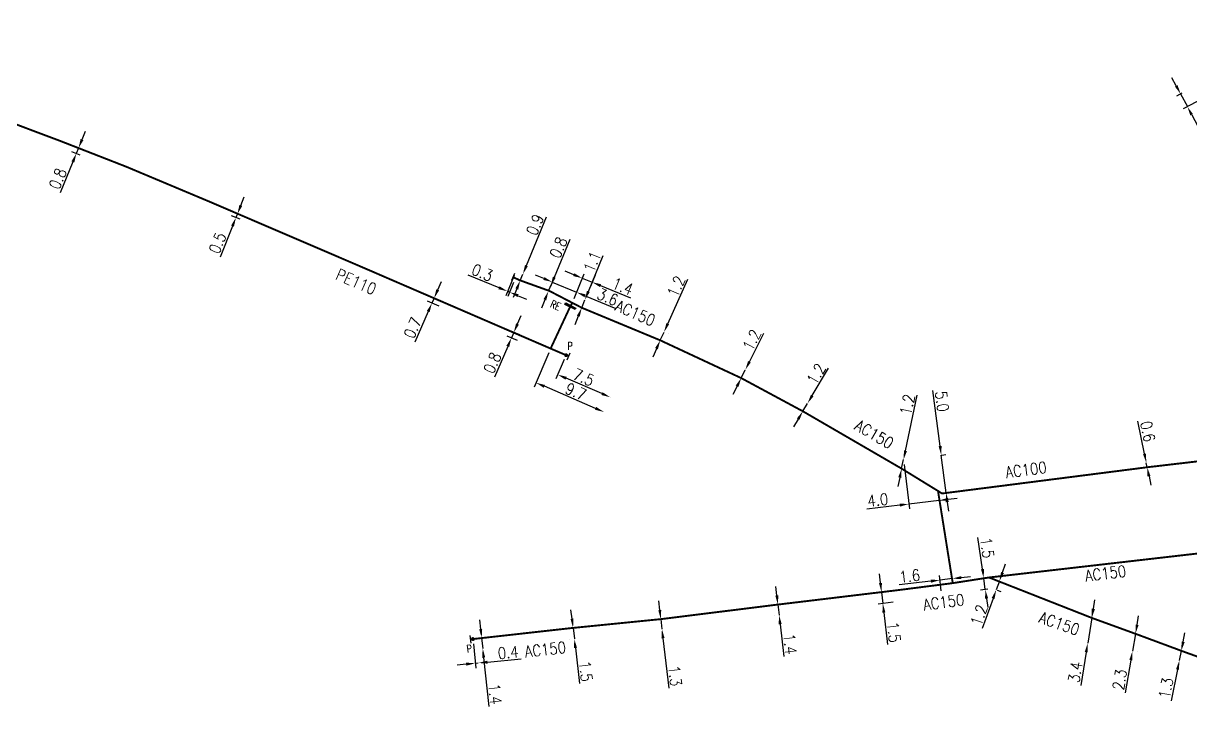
# Model space of a CAD drawing. Header units: millimetres. Extents: x 155997 to 157006, y 121209 to 122008.
# Drawn here: x 156372.4 to 156525.4, y 121408.8 to 121500.1 of the extents above; entities that cross this region are included whole.
import ezdxf
from ezdxf.enums import TextEntityAlignment as Align

# ---------------------------------------------------------------- set-up
doc = ezdxf.new("R2010")
doc.units = ezdxf.units.MM
doc.linetypes.add('L_25_AP', pattern=[2000, 1000, 1000])
doc.linetypes.add('L_25_PE', pattern=[2000, 1000, 1000])
doc.layers.get('0').update_dxf_attribs({"linetype": 'CONTINUOUS'})
for name, color, linetype in [('L_150', 1, 'CONTINUOUS'), ('L_300', 7, 'CONTINUOUS'), ('L_340', 7, 'CONTINUOUS')]:
    doc.layers.add(name, color=color, linetype=linetype)
doc.styles.add('G_ROMANS', font='ROMANS.SHX', dxfattribs={"width": 0.75})
doc.styles.get("Standard").update_dxf_attribs({"font": 'romans.shx', "width": 0.85})
doc.dimstyles.get("Standard").update_dxf_attribs({"dimtxt": 1.5, "dimasz": 1.2, "dimexe": 0.625, "dimexo": 0.625, "dimgap": 0.25, "dimtad": 1, "dimdec": 1, "dimzin": 0, "dimdsep": 46, "dimtxsty": 'Standard', "dimcen": -0.5, "dimadec": 0, "dimazin": 0, "dimtfac": 1, "dimtdec": 1, "dimtmove": 0, "dimatfit": 3, "dimfxl": 0, "dimtolj": 1, "dimtzin": 0, "dimarcsym": 0})

# ---------------------------------------------------------------- blocks, each defined once
blk = doc.blocks.new('*D52')
at = {"layer": 'L_340', "color": 0, "linetype": 'Continuous', "lineweight": -2, "transparency": 16777216}
for p, q in [((156523.52, 121491.93), (156522.95, 121492.99)), ((156530.98, 121492.39), (156524.42, 121488.9)), ((156524.26, 121490.97), (156523.53, 121490.58)), ((156524.08, 121490.87), (156524.97, 121489.2)), ((156525.54, 121488.14), (156527.47, 121484.49))]:
    blk.add_line(p, q, dxfattribs=at)
at = {"layer": 'L_340', "color": 0, "linetype": 'Continuous', "transparency": 16777216}
for points in [[(156523.69, 121492.03), (156523.34, 121491.84), (156524.08, 121490.87)], [(156525.71, 121488.23), (156525.36, 121488.04), (156524.97, 121489.2)]]:
    blk.add_solid(points, dxfattribs=at)
at = {"layer": 'L_340', "color": 0, "linetype": 'Continuous', "transparency": 16777216, "insert": (156527.67, 121486.25), "char_height": 1.5, "attachment_point": 5, "rotation": 298.016}
blk.add_mtext('\\A1;1.9', dxfattribs=at)
blk = doc.blocks.new('*D148')
at = {"layer": 'L_340', "color": 0, "linetype": 'Continuous', "lineweight": -2, "transparency": 16777216}
for p, q in [((156431.39, 121418.79), (156431.7, 121415.61)), ((156433.23, 121416.38), (156437.64, 121416.81)), ((156430.44, 121416.12), (156429.25, 121416)), ((156431.64, 121416.23), (156432.03, 121416.27))]:
    blk.add_line(p, q, dxfattribs=at)
at = {"layer": 'L_340', "color": 0, "linetype": 'Continuous', "transparency": 16777216}
for points in [[(156433.21, 121416.58), (156433.25, 121416.19), (156432.03, 121416.27)], [(156430.42, 121416.32), (156430.46, 121415.92), (156431.64, 121416.23)]]:
    blk.add_solid(points, dxfattribs=at)
at = {"layer": 'L_340', "color": 0, "linetype": 'Continuous', "transparency": 16777216, "insert": (156435.94, 121417.65), "char_height": 1.5, "attachment_point": 5, "rotation": 5.462}
blk.add_mtext('\\A1;0.4', dxfattribs=at)
blk = doc.blocks.new('*D149')
at = {"layer": 'L_340', "color": 0, "linetype": 'Continuous', "lineweight": -2, "transparency": 16777216}
for p, q in [((156432.35, 121420.72), (156432.22, 121421.91)), ((156431.95, 121419.47), (156433.09, 121419.59)), ((156432.47, 121419.53), (156432.61, 121418.18)), ((156432.73, 121416.99), (156433.4, 121410.58))]:
    blk.add_line(p, q, dxfattribs=at)
at = {"layer": 'L_340', "color": 0, "linetype": 'Continuous', "transparency": 16777216}
for points in [[(156432.54, 121420.74), (156432.15, 121420.7), (156432.47, 121419.53)], [(156432.93, 121417.01), (156432.53, 121416.97), (156432.61, 121418.18)]]:
    blk.add_solid(points, dxfattribs=at)
at = {"layer": 'L_340', "color": 0, "linetype": 'Continuous', "transparency": 16777216, "insert": (156434.23, 121412.2), "char_height": 1.5, "attachment_point": 5, "rotation": 275.9166}
blk.add_mtext('\\A1;1.4', dxfattribs=at)
blk = doc.blocks.new('L_340_07')
at = {"color": 0, "linetype": 'Continuous', "const_width": 0.25, "flags": 128}
blk.add_lwpolyline([(0, 0), (0.35, 0)], dxfattribs=at)
at = {"color": 0, "linetype": 'Continuous', "flags": 128}
blk.add_lwpolyline([(0.35, -0.5), (0.35, 0.5)], dxfattribs=at)
at = {"color": 0, "linetype": 'Continuous', "width": 0.75, "flags": 3}
for tag, p in [('DEF_LEG', (0.72, -3.47)), ('DEF_COUP', (0.72, -5.97)), ('DEF_TYPE', (0.72, -8.47))]:
    blk.add_attdef(tag, text='', height=1.2, dxfattribs=at).set_placement(p, align=Align.MIDDLE)
blk = doc.blocks.new('L_300_12')
at = {"color": 0, "linetype": 'Continuous', "const_width": 0.248, "flags": 128}
blk.add_lwpolyline([(-0.13, 0, 1), (0.13, 0, 1)], format="xyb", close=True, dxfattribs=at)
at = {"linetype": 'Continuous', "style": 'G_ROMANS', "width": 0.75}
blk.add_attdef('P', text='', height=1, dxfattribs=at).set_placement((0, 1.33), align=Align.MIDDLE_CENTER)
at = {"color": 0, "linetype": 'Continuous', "width": 0.75, "flags": 3}
for tag, p in [('DEF_LEG', (0, -5)), ('DEF_COUP', (0, -7.5)), ('DEF_TYPE', (0, -10))]:
    blk.add_attdef(tag, text='', height=1.2, dxfattribs=at).set_placement(p, align=Align.MIDDLE)
blk = doc.blocks.new('*D161')
at = {"layer": 'L_150', "color": 0, "linetype": 'Continuous', "lineweight": -2, "transparency": 16777216}
for p, q in [((156471.16, 121425.13), (156471.02, 121426.32)), ((156470.68, 121423.86), (156470.68, 121423.86)), ((156471.3, 121423.93), (156471.46, 121422.54)), ((156470.84, 121422.47), (156470.84, 121422.47)), ((156471.6, 121421.35), (156472.09, 121417.13))]:
    blk.add_line(p, q, dxfattribs=at)
at = {"layer": 'L_150', "color": 0, "linetype": 'Continuous', "transparency": 16777216}
for points in [[(156471.36, 121425.15), (156470.96, 121425.1), (156471.3, 121423.93)], [(156471.8, 121421.37), (156471.4, 121421.33), (156471.46, 121422.54)]]:
    blk.add_solid(points, dxfattribs=at)
at = {"layer": 'L_150', "color": 0, "linetype": 'Continuous', "transparency": 16777216, "insert": (156472.9, 121418.76), "char_height": 1.5, "attachment_point": 5, "rotation": 276.6223}
blk.add_mtext('\\A1;1.4', dxfattribs=at)
blk = doc.blocks.new('*D163')
at = {"layer": 'L_150', "color": 0, "linetype": 'Continuous', "lineweight": -2, "transparency": 16777216}
for p, q in [((156519.36, 121443.7), (156518.5, 121447.98)), ((156519.71, 121441.93), (156519.59, 121442.52)), ((156519.95, 121440.75), (156520.18, 121439.58))]:
    blk.add_line(p, q, dxfattribs=at)
at = {"layer": 'L_150', "color": 0, "linetype": 'Continuous', "transparency": 16777216}
for points in [[(156519.55, 121443.73), (156519.16, 121443.66), (156519.59, 121442.52)], [(156520.14, 121440.79), (156519.75, 121440.71), (156519.71, 121441.93)]]:
    blk.add_solid(points, dxfattribs=at)
at = {"layer": 'L_150', "color": 0, "linetype": 'Continuous', "transparency": 16777216, "insert": (156519.79, 121446.62), "char_height": 1.5, "attachment_point": 5, "rotation": 281.3325}
blk.add_mtext('\\A1;0.6', dxfattribs=at)
blk = doc.blocks.new('*D164')
at = {"layer": 'L_150', "color": 0, "linetype": 'Continuous', "lineweight": -2, "transparency": 16777216}
for p, q in [((156492.56, 121444.71), (156491.63, 121452.01)), ((156493.35, 121438.56), (156492.71, 121443.52)), ((156492.8, 121443.53), (156493.33, 121443.6)), ((156493.43, 121438.57), (156493.97, 121438.64)), ((156493.5, 121437.37), (156493.65, 121436.18))]:
    blk.add_line(p, q, dxfattribs=at)
at = {"layer": 'L_150', "color": 0, "linetype": 'Continuous', "transparency": 16777216}
for points in [[(156492.76, 121444.74), (156492.36, 121444.69), (156492.71, 121443.52)], [(156493.7, 121437.4), (156493.3, 121437.35), (156493.35, 121438.56)]]:
    blk.add_solid(points, dxfattribs=at)
at = {"layer": 'L_150', "color": 0, "linetype": 'Continuous', "transparency": 16777216, "insert": (156492.82, 121450.56), "char_height": 1.5, "attachment_point": 5, "rotation": 277.2806}
blk.add_mtext('\\A1;5.0', dxfattribs=at)
blk = doc.blocks.new('*D165')
at = {"layer": 'L_150', "color": 0, "linetype": 'Continuous', "lineweight": -2, "transparency": 16777216}
for p, q in [((156488.02, 121444.1), (156489.57, 121451.39)), ((156487.52, 121441.75), (156487.77, 121442.93)), ((156487.27, 121440.58), (156487.02, 121439.4))]:
    blk.add_line(p, q, dxfattribs=at)
at = {"layer": 'L_150', "color": 0, "linetype": 'Continuous', "transparency": 16777216}
for points in [[(156487.83, 121444.14), (156488.22, 121444.06), (156487.77, 121442.93)], [(156487.08, 121440.62), (156487.47, 121440.54), (156487.52, 121441.75)]]:
    blk.add_solid(points, dxfattribs=at)
at = {"layer": 'L_150', "color": 0, "linetype": 'Continuous', "transparency": 16777216, "insert": (156488.28, 121450.14), "char_height": 1.5, "attachment_point": 5, "rotation": 78.0158}
blk.add_mtext('\\A1;1.2', dxfattribs=at)
blk = doc.blocks.new('*D166')
at = {"layer": 'L_150', "color": 0, "linetype": 'Continuous', "lineweight": -2, "transparency": 16777216}
for p, q in [((156475.8, 121451.33), (156477.95, 121454.93)), ((156474.57, 121449.27), (156475.19, 121450.3)), ((156473.96, 121448.24), (156473.34, 121447.21))]:
    blk.add_line(p, q, dxfattribs=at)
at = {"layer": 'L_150', "color": 0, "linetype": 'Continuous', "transparency": 16777216}
for points in [[(156475.63, 121451.43), (156475.97, 121451.23), (156475.19, 121450.3)], [(156473.79, 121448.34), (156474.13, 121448.14), (156474.57, 121449.27)]]:
    blk.add_solid(points, dxfattribs=at)
at = {"layer": 'L_150', "color": 0, "linetype": 'Continuous', "transparency": 16777216, "insert": (156476.32, 121454.16), "char_height": 1.5, "attachment_point": 5, "rotation": 59.1902}
blk.add_mtext('\\A1;1.2', dxfattribs=at)
blk = doc.blocks.new('*D167')
at = {"layer": 'L_150', "color": 0, "linetype": 'Continuous', "lineweight": -2, "transparency": 16777216}
for p, q in [((156467.57, 121455.77), (156469.45, 121459.51)), ((156466.49, 121453.62), (156467.03, 121454.69)), ((156465.95, 121452.55), (156465.41, 121451.48))]:
    blk.add_line(p, q, dxfattribs=at)
at = {"layer": 'L_150', "color": 0, "linetype": 'Continuous', "transparency": 16777216}
for points in [[(156467.39, 121455.85), (156467.75, 121455.68), (156467.03, 121454.69)], [(156465.77, 121452.64), (156466.13, 121452.46), (156466.49, 121453.62)]]:
    blk.add_solid(points, dxfattribs=at)
at = {"layer": 'L_150', "color": 0, "linetype": 'Continuous', "transparency": 16777216, "insert": (156467.88, 121458.62), "char_height": 1.5, "attachment_point": 5, "rotation": 63.3065}
blk.add_mtext('\\A1;1.2', dxfattribs=at)
blk = doc.blocks.new('*D168')
at = {"layer": 'L_150', "color": 0, "linetype": 'Continuous', "lineweight": -2, "transparency": 16777216}
for p, q in [((156456.87, 121460.75), (156459.51, 121466.59)), ((156455.88, 121458.57), (156456.38, 121459.66)), ((156456.95, 121459.4), (156456.95, 121459.4)), ((156456.45, 121458.31), (156456.45, 121458.31)), ((156455.39, 121457.47), (156454.89, 121456.38))]:
    blk.add_line(p, q, dxfattribs=at)
at = {"layer": 'L_150', "color": 0, "linetype": 'Continuous', "transparency": 16777216}
for points in [[(156456.69, 121460.84), (156457.05, 121460.67), (156456.38, 121459.66)], [(156455.21, 121457.56), (156455.57, 121457.39), (156455.88, 121458.57)]]:
    blk.add_solid(points, dxfattribs=at)
at = {"layer": 'L_150', "color": 0, "linetype": 'Continuous', "transparency": 16777216, "insert": (156457.98, 121465.64), "char_height": 1.5, "attachment_point": 5, "rotation": 65.6663}
blk.add_mtext('\\A1;1.2', dxfattribs=at)
blk = doc.blocks.new('*D169')
at = {"layer": 'L_150', "color": 0, "linetype": 'Continuous', "lineweight": -2, "transparency": 16777216}
for p, q in [((156438.34, 121468.36), (156440.99, 121474.77)), ((156437.53, 121466.42), (156437.88, 121467.25)), ((156437.07, 121465.31), (156436.61, 121464.2))]:
    blk.add_line(p, q, dxfattribs=at)
at = {"layer": 'L_150', "color": 0, "linetype": 'Continuous', "transparency": 16777216}
for points in [[(156438.15, 121468.44), (156438.52, 121468.28), (156437.88, 121467.25)], [(156436.89, 121465.39), (156437.26, 121465.23), (156437.53, 121466.42)]]:
    blk.add_solid(points, dxfattribs=at)
at = {"layer": 'L_150', "color": 0, "linetype": 'Continuous', "transparency": 16777216, "insert": (156439.47, 121473.72), "char_height": 1.5, "attachment_point": 5, "rotation": 67.5068}
blk.add_mtext('\\A1;0.9', dxfattribs=at)
blk = doc.blocks.new('*D170')
at = {"layer": 'L_340', "color": 0, "linetype": 'Continuous', "lineweight": -2, "transparency": 16777216}
for p, q in [((156434.75, 121465.46), (156430.71, 121467.13)), ((156436.71, 121467.06), (156435.62, 121464.42)), ((156436.65, 121466.13), (156435.9, 121464.31)), ((156436.14, 121464.88), (156435.86, 121465)), ((156437.24, 121464.42), (156438.35, 121463.97))]:
    blk.add_line(p, q, dxfattribs=at)
at = {"layer": 'L_340', "color": 0, "linetype": 'Continuous', "transparency": 16777216}
for points in [[(156434.83, 121465.64), (156434.67, 121465.27), (156435.86, 121465)], [(156437.32, 121464.61), (156437.17, 121464.24), (156436.14, 121464.88)]]:
    blk.add_solid(points, dxfattribs=at)
at = {"layer": 'L_340', "color": 0, "linetype": 'Continuous', "transparency": 16777216, "insert": (156432.56, 121467.45), "char_height": 1.5, "attachment_point": 5, "rotation": 337.5068}
blk.add_mtext('\\A1;0.3', dxfattribs=at)
blk = doc.blocks.new('*D171')
at = {"layer": 'L_150', "color": 0, "linetype": 'Continuous', "lineweight": -2, "transparency": 16777216}
for p, q in [((156487.85, 121442.31), (156488.54, 121436.49)), ((156492.37, 121438.19), (156492.51, 121436.96)), ((156487.28, 121436.97), (156482.94, 121436.45)), ((156492.44, 121437.58), (156488.47, 121437.11)), ((156493.63, 121437.73), (156494.82, 121437.87))]:
    blk.add_line(p, q, dxfattribs=at)
at = {"layer": 'L_150', "color": 0, "linetype": 'Continuous', "transparency": 16777216}
for points in [[(156493.61, 121437.93), (156493.65, 121437.53), (156492.44, 121437.58)], [(156487.25, 121437.16), (156487.3, 121436.77), (156488.47, 121437.11)]]:
    blk.add_solid(points, dxfattribs=at)
at = {"layer": 'L_150', "color": 0, "linetype": 'Continuous', "transparency": 16777216, "insert": (156484.39, 121437.63), "char_height": 1.5, "attachment_point": 5, "rotation": 6.8283}
blk.add_mtext('\\A1;4.0', dxfattribs=at)
blk = doc.blocks.new('*D154')
at = {"layer": 'L_150', "color": 0, "linetype": 'Continuous', "lineweight": -2, "transparency": 16777216}
for p, q in [((156524.42, 121419.04), (156524.66, 121420.22)), ((156524.18, 121417.87), (156523.92, 121416.59)), ((156523.69, 121415.42), (156522.85, 121411.31))]:
    blk.add_line(p, q, dxfattribs=at)
at = {"layer": 'L_150', "color": 0, "linetype": 'Continuous', "transparency": 16777216}
for points in [[(156524.22, 121419.08), (156524.62, 121419), (156524.18, 121417.87)], [(156523.49, 121415.46), (156523.88, 121415.38), (156523.92, 121416.59)]]:
    blk.add_solid(points, dxfattribs=at)
at = {"layer": 'L_150', "color": 0, "linetype": 'Continuous', "transparency": 16777216, "insert": (156522.17, 121412.98), "char_height": 1.5, "attachment_point": 5, "rotation": 78.55}
blk.add_mtext('\\A1;1.3', dxfattribs=at)
blk = doc.blocks.new('*D155')
at = {"layer": 'L_150', "color": 0, "linetype": 'Continuous', "lineweight": -2, "transparency": 16777216}
for p, q in [((156518.38, 121421.29), (156518.59, 121422.47)), ((156518.17, 121420.1), (156517.78, 121417.84)), ((156518.79, 121420), (156518.79, 121420)), ((156517.57, 121416.66), (156516.81, 121412.35)), ((156518.39, 121417.73), (156518.39, 121417.73))]:
    blk.add_line(p, q, dxfattribs=at)
at = {"layer": 'L_150', "color": 0, "linetype": 'Continuous', "transparency": 16777216}
for points in [[(156518.19, 121421.32), (156518.58, 121421.25), (156518.17, 121420.1)], [(156517.37, 121416.69), (156517.76, 121416.62), (156517.78, 121417.84)]]:
    blk.add_solid(points, dxfattribs=at)
at = {"layer": 'L_150', "color": 0, "linetype": 'Continuous', "transparency": 16777216, "insert": (156516.1, 121414.09), "char_height": 1.5, "attachment_point": 5, "rotation": 79.9934}
blk.add_mtext('\\A1;2.3', dxfattribs=at)
blk = doc.blocks.new('*D156')
at = {"layer": 'L_150', "color": 0, "linetype": 'Continuous', "lineweight": -2, "transparency": 16777216}
for p, q in [((156512.65, 121423.36), (156512.84, 121424.55)), ((156512.45, 121422.18), (156511.91, 121418.87)), ((156511.72, 121417.69), (156511, 121413.32))]:
    blk.add_line(p, q, dxfattribs=at)
at = {"layer": 'L_150', "color": 0, "linetype": 'Continuous', "transparency": 16777216}
for points in [[(156512.45, 121423.4), (156512.85, 121423.33), (156512.45, 121422.18)], [(156511.52, 121417.72), (156511.92, 121417.66), (156511.91, 121418.87)]]:
    blk.add_solid(points, dxfattribs=at)
at = {"layer": 'L_150', "color": 0, "linetype": 'Continuous', "transparency": 16777216, "insert": (156510.28, 121415.07), "char_height": 1.5, "attachment_point": 5, "rotation": 80.705}
blk.add_mtext('\\A1;3.4', dxfattribs=at)
blk = doc.blocks.new('*D157')
at = {"layer": 'L_150', "color": 0, "linetype": 'Continuous', "lineweight": -2, "transparency": 16777216}
for p, q in [((156500.74, 121428.12), (156501.15, 121429.25)), ((156499.56, 121427.27), (156500.92, 121426.78)), ((156500.33, 121426.99), (156499.92, 121425.86)), ((156500.03, 121425.82), (156500.51, 121425.65)), ((156499.52, 121424.74), (156498.09, 121420.8))]:
    blk.add_line(p, q, dxfattribs=at)
at = {"layer": 'L_150', "color": 0, "linetype": 'Continuous', "transparency": 16777216}
for points in [[(156500.55, 121428.19), (156500.93, 121428.05), (156500.33, 121426.99)], [(156499.33, 121424.8), (156499.7, 121424.67), (156499.92, 121425.86)]]:
    blk.add_solid(points, dxfattribs=at)
at = {"layer": 'L_150', "color": 0, "linetype": 'Continuous', "transparency": 16777216, "insert": (156497.66, 121422.54), "char_height": 1.5, "attachment_point": 5, "rotation": 70.1324}
blk.add_mtext('\\A1;1.2', dxfattribs=at)
blk = doc.blocks.new('*D158')
at = {"layer": 'L_150', "color": 0, "linetype": 'Continuous', "lineweight": -2, "transparency": 16777216}
for p, q in [((156498.12, 121428.58), (156497.53, 121432.73)), ((156498.35, 121427.4), (156497.66, 121427.3)), ((156498.49, 121425.9), (156498.28, 121427.39)), ((156498.83, 121425.95), (156497.87, 121425.82)), ((156498.66, 121424.71), (156498.82, 121423.53))]:
    blk.add_line(p, q, dxfattribs=at)
at = {"layer": 'L_150', "color": 0, "linetype": 'Continuous', "transparency": 16777216}
for points in [[(156498.31, 121428.6), (156497.92, 121428.55), (156498.28, 121427.39)], [(156498.86, 121424.74), (156498.46, 121424.69), (156498.49, 121425.9)]]:
    blk.add_solid(points, dxfattribs=at)
at = {"layer": 'L_150', "color": 0, "linetype": 'Continuous', "transparency": 16777216, "insert": (156498.73, 121431.38), "char_height": 1.5, "attachment_point": 5, "rotation": 277.9972}
blk.add_mtext('\\A1;1.5', dxfattribs=at)
blk = doc.blocks.new('*D160')
at = {"layer": 'L_150', "color": 0, "linetype": 'Continuous', "lineweight": -2, "transparency": 16777216}
for p, q in [((156484.75, 121426.76), (156484.61, 121427.95)), ((156486.25, 121425.73), (156484.26, 121425.49)), ((156486.42, 121424.24), (156484.44, 121424)), ((156484.88, 121425.57), (156485.06, 121424.08)), ((156485.2, 121422.89), (156485.68, 121418.71))]:
    blk.add_line(p, q, dxfattribs=at)
at = {"layer": 'L_150', "color": 0, "linetype": 'Continuous', "transparency": 16777216}
for points in [[(156484.94, 121426.78), (156484.55, 121426.74), (156484.88, 121425.57)], [(156485.39, 121422.91), (156485, 121422.86), (156485.06, 121424.08)]]:
    blk.add_solid(points, dxfattribs=at)
at = {"layer": 'L_150', "color": 0, "linetype": 'Continuous', "transparency": 16777216, "insert": (156486.5, 121420.31), "char_height": 1.5, "attachment_point": 5, "rotation": 276.6223}
blk.add_mtext('\\A1;1.5', dxfattribs=at)
blk = doc.blocks.new('*D162')
at = {"layer": 'L_150', "color": 0, "linetype": 'Continuous', "lineweight": -2, "transparency": 16777216}
for p, q in [((156492.72, 121425.72), (156492.48, 121427.76)), ((156494.15, 121427.33), (156492.56, 121427.14)), ((156494.14, 121427.36), (156494.07, 121427.95)), ((156495.34, 121427.47), (156496.53, 121427.61)), ((156491.36, 121427), (156487.2, 121426.52))]:
    blk.add_line(p, q, dxfattribs=at)
at = {"layer": 'L_150', "color": 0, "linetype": 'Continuous', "transparency": 16777216}
for points in [[(156495.32, 121427.66), (156495.36, 121427.27), (156494.15, 121427.33)], [(156491.34, 121427.2), (156491.39, 121426.8), (156492.56, 121427.14)]]:
    blk.add_solid(points, dxfattribs=at)
at = {"layer": 'L_150', "color": 0, "linetype": 'Continuous', "transparency": 16777216, "insert": (156488.57, 121427.68), "char_height": 1.5, "attachment_point": 5, "rotation": 6.6661}
blk.add_mtext('\\A1;1.6', dxfattribs=at)
blk = doc.blocks.new('*D861')
at = {"layer": 'L_150', "color": 0, "linetype": 'Continuous', "lineweight": -2, "transparency": 16777216}
for p, q in [((156455.82, 121423.21), (156455.68, 121424.4)), ((156455.95, 121422.02), (156456.1, 121420.72)), ((156456.24, 121419.53), (156457, 121412.99))]:
    blk.add_line(p, q, dxfattribs=at)
at = {"layer": 'L_150', "color": 0, "linetype": 'Continuous', "transparency": 16777216}
for points in [[(156456.01, 121423.23), (156455.62, 121423.18), (156455.95, 121422.02)], [(156456.44, 121419.56), (156456.04, 121419.51), (156456.1, 121420.72)]]:
    blk.add_solid(points, dxfattribs=at)
at = {"layer": 'L_150', "color": 0, "linetype": 'Continuous', "transparency": 16777216, "insert": (156457.82, 121414.59), "char_height": 1.5, "attachment_point": 5, "rotation": 276.6223}
blk.add_mtext('\\A1;1.3', dxfattribs=at)
blk = doc.blocks.new('*D862')
at = {"layer": 'L_150', "color": 0, "linetype": 'Continuous', "lineweight": -2, "transparency": 16777216}
for p, q in [((156444.32, 121422.06), (156444.18, 121423.25)), ((156443.83, 121420.8), (156443.83, 121420.8)), ((156444.45, 121420.87), (156444.62, 121419.43)), ((156444, 121419.36), (156444, 121419.36)), ((156444.76, 121418.24), (156445.3, 121413.59))]:
    blk.add_line(p, q, dxfattribs=at)
at = {"layer": 'L_150', "color": 0, "linetype": 'Continuous', "transparency": 16777216}
for points in [[(156444.51, 121422.08), (156444.12, 121422.04), (156444.45, 121420.87)], [(156444.96, 121418.26), (156444.56, 121418.21), (156444.62, 121419.43)]]:
    blk.add_solid(points, dxfattribs=at)
at = {"layer": 'L_150', "color": 0, "linetype": 'Continuous', "transparency": 16777216, "insert": (156446.12, 121415.19), "char_height": 1.5, "attachment_point": 5, "rotation": 276.6223}
blk.add_mtext('\\A1;1.5', dxfattribs=at)
blk = doc.blocks.new('*D1351')
at = {"layer": 'L_340', "color": 0, "linetype": 'Continuous', "lineweight": -2, "ltscale": 0.5, "transparency": 16777216}
for p, q in [((156443.29, 121456.04), (156442.19, 121453.5)), ((156448.23, 121451.58), (156443.54, 121453.6))]:
    blk.add_line(p, q, dxfattribs=at)
at = {"layer": 'L_340', "color": 0, "linetype": 'Continuous', "ltscale": 0.5, "transparency": 16777216}
for points in [[(156443.62, 121453.78), (156443.46, 121453.41), (156442.44, 121454.07)], [(156448.31, 121451.77), (156448.15, 121451.4), (156449.33, 121451.11)]]:
    blk.add_solid(points, dxfattribs=at)
at = {"layer": 'L_340', "color": 0, "linetype": 'Continuous', "ltscale": 0.5, "transparency": 16777216, "insert": (156445.83, 121453.71), "char_height": 1.5, "attachment_point": 5, "rotation": 336.7338}
blk.add_mtext('\\A1;7.5', dxfattribs=at)
blk = doc.blocks.new('*D1352')
at = {"layer": 'L_150', "color": 0, "linetype": 'Continuous', "lineweight": -2, "ltscale": 0.5, "transparency": 16777216}
for p, q in [((156441.27, 121456.91), (156439.34, 121452.44)), ((156447.4, 121449.65), (156440.69, 121452.54))]:
    blk.add_line(p, q, dxfattribs=at)
at = {"layer": 'L_150', "color": 0, "linetype": 'Continuous', "ltscale": 0.5, "transparency": 16777216}
for points in [[(156440.77, 121452.72), (156440.61, 121452.35), (156439.59, 121453.01)], [(156447.48, 121449.84), (156447.32, 121449.47), (156448.5, 121449.18)]]:
    blk.add_solid(points, dxfattribs=at)
at = {"layer": 'L_150', "color": 0, "linetype": 'Continuous', "ltscale": 0.5, "transparency": 16777216, "insert": (156444.82, 121451.85), "char_height": 1.5, "attachment_point": 5, "rotation": 336.7338}
blk.add_mtext('\\A1;9.7', dxfattribs=at)
blk = doc.blocks.new('*D1368')
at = {"layer": 'L_150', "color": 0, "linetype": 'Continuous', "lineweight": -2, "ltscale": 0.5, "transparency": 16777216}
for p, q in [((156437.16, 121460.71), (156437.64, 121461.81)), ((156437.46, 121459.28), (156436.12, 121459.86)), ((156436.69, 121459.61), (156436.37, 121458.88)), ((156437.15, 121458.54), (156435.8, 121459.12)), ((156435.9, 121457.77), (156434.16, 121453.76))]:
    blk.add_line(p, q, dxfattribs=at)
at = {"layer": 'L_150', "color": 0, "linetype": 'Continuous', "ltscale": 0.5, "transparency": 16777216}
for points in [[(156436.98, 121460.79), (156437.35, 121460.63), (156436.69, 121459.61)], [(156435.71, 121457.85), (156436.08, 121457.7), (156436.37, 121458.88)]]:
    blk.add_solid(points, dxfattribs=at)
at = {"layer": 'L_150', "color": 0, "linetype": 'Continuous', "ltscale": 0.5, "transparency": 16777216, "insert": (156433.87, 121455.61), "char_height": 1.5, "attachment_point": 5, "rotation": 66.6421}
blk.add_mtext('\\A1;0.8', dxfattribs=at)
blk = doc.blocks.new('*D1374')
at = {"layer": 'L_150', "color": 0, "linetype": 'Continuous', "lineweight": -2, "ltscale": 0.5, "transparency": 16777216}
for p, q in [((156426.72, 121465.2), (156427.21, 121466.29)), ((156427.17, 121463.69), (156425.67, 121464.35)), ((156426.24, 121464.1), (156425.95, 121463.44)), ((156426.88, 121463.03), (156425.38, 121463.69)), ((156425.46, 121462.34), (156423.7, 121458.34))]:
    blk.add_line(p, q, dxfattribs=at)
at = {"layer": 'L_150', "color": 0, "linetype": 'Continuous', "ltscale": 0.5, "transparency": 16777216}
for points in [[(156426.54, 121465.28), (156426.9, 121465.11), (156426.24, 121464.1)], [(156425.28, 121462.42), (156425.65, 121462.26), (156425.95, 121463.44)]]:
    blk.add_solid(points, dxfattribs=at)
at = {"layer": 'L_150', "color": 0, "linetype": 'Continuous', "ltscale": 0.5, "transparency": 16777216, "insert": (156423.43, 121460.2), "char_height": 1.5, "attachment_point": 5, "rotation": 66.2142}
blk.add_mtext('\\A1;0.7', dxfattribs=at)
blk = doc.blocks.new('*D1375')
at = {"layer": 'L_150', "color": 0, "linetype": 'Continuous', "lineweight": -2, "ltscale": 0.5, "transparency": 16777216}
for p, q in [((156400.91, 121476.26), (156401.35, 121477.37)), ((156400.81, 121474.44), (156399.68, 121474.89)), ((156401.01, 121474.92), (156399.88, 121475.38)), ((156400.46, 121475.14), (156400.26, 121474.66)), ((156399.82, 121473.54), (156398.19, 121469.48))]:
    blk.add_line(p, q, dxfattribs=at)
at = {"layer": 'L_150', "color": 0, "linetype": 'Continuous', "ltscale": 0.5, "transparency": 16777216}
for points in [[(156400.72, 121476.33), (156401.09, 121476.18), (156400.46, 121475.14)], [(156399.63, 121473.62), (156400, 121473.47), (156400.26, 121474.66)]]:
    blk.add_solid(points, dxfattribs=at)
at = {"layer": 'L_150', "color": 0, "linetype": 'Continuous', "ltscale": 0.5, "transparency": 16777216, "insert": (156397.85, 121471.33), "char_height": 1.5, "attachment_point": 5, "rotation": 68.1411}
blk.add_mtext('\\A1;0.5', dxfattribs=at)
blk = doc.blocks.new('*D1383')
at = {"layer": 'L_150', "color": 0, "linetype": 'Continuous', "lineweight": -2, "ltscale": 0.5, "transparency": 16777216}
for p, q in [((156380.09, 121484.89), (156380.54, 121486)), ((156380.15, 121483.56), (156379.05, 121484.01)), ((156379.86, 121482.86), (156378.77, 121483.3)), ((156379.63, 121483.77), (156379.34, 121483.07)), ((156378.89, 121481.96), (156377.24, 121477.91))]:
    blk.add_line(p, q, dxfattribs=at)
at = {"layer": 'L_150', "color": 0, "linetype": 'Continuous', "ltscale": 0.5, "transparency": 16777216}
for points in [[(156379.9, 121484.96), (156380.27, 121484.81), (156379.63, 121483.77)], [(156378.7, 121482.03), (156379.08, 121481.88), (156379.34, 121483.07)]]:
    blk.add_solid(points, dxfattribs=at)
at = {"layer": 'L_150', "color": 0, "linetype": 'Continuous', "ltscale": 0.5, "transparency": 16777216, "insert": (156376.91, 121479.76), "char_height": 1.5, "attachment_point": 5, "rotation": 67.7792}
blk.add_mtext('\\A1;0.8', dxfattribs=at)
blk = doc.blocks.new('L_340_20')
at = {"linetype": 'Continuous'}
blk.add_hatch(color=0, dxfattribs=at).paths.add_polyline_path([(0.12, 0.75), (-0.12, 0.75), (-0.12, -0.75), (0.12, -0.75)])
at = {"color": 0, "linetype": 'Continuous'}
blk.add_lwpolyline([(-0.12, 0.75), (0.12, 0.75), (0.12, -0.75), (-0.12, -0.75)], close=True, dxfattribs=at)
at = {"color": 0, "linetype": 'Continuous', "width": 0.75}
for tag, height, flags, p in [('RE', 1, 8, (0, 1.87)), ('DEF_LEG', 1.2, 3, (0, -5)), ('DEF_COUP', 1.2, 3, (0, -7.5)), ('DEF_TYPE', 1.2, 3, (0, -10))]:
    blk.add_attdef(tag, text='', height=height, dxfattribs=dict(at, flags=flags)).set_placement(p, align=Align.MIDDLE)
blk = doc.blocks.new('*D1394')
at = {"layer": 'L_150', "color": 0, "linetype": 'Continuous', "lineweight": -2, "transparency": 16777216}
for p, q in [((156442, 121466.84), (156444.08, 121471.81)), ((156440.96, 121465.98), (156440.96, 121465.98)), ((156441.22, 121465), (156441.53, 121465.74)), ((156440.65, 121465.24), (156440.65, 121465.24)), ((156440.76, 121463.89), (156440.3, 121462.79))]:
    blk.add_line(p, q, dxfattribs=at)
at = {"layer": 'L_150', "color": 0, "linetype": 'Continuous', "transparency": 16777216}
for points in [[(156441.81, 121466.92), (156442.18, 121466.77), (156441.53, 121465.74)], [(156440.58, 121463.97), (156440.94, 121463.81), (156441.22, 121465)]]:
    blk.add_solid(points, dxfattribs=at)
at = {"layer": 'L_150', "color": 0, "linetype": 'Continuous', "transparency": 16777216, "insert": (156442.54, 121470.73), "char_height": 1.5, "attachment_point": 5, "rotation": 67.2648}
blk.add_mtext('\\A1;0.8', dxfattribs=at)
blk = doc.blocks.new('*D1395')
at = {"layer": 'L_150', "color": 0, "linetype": 'Continuous', "lineweight": -2, "transparency": 16777216}
for p, q in [((156440.62, 121466.67), (156439.52, 121467.13)), ((156441.99, 121466.84), (156441.49, 121465.63)), ((156441.73, 121466.21), (156444.92, 121464.87)), ((156444.58, 121464.07), (156445.16, 121465.45)), ((156446.03, 121464.41), (156450.06, 121462.72))]:
    blk.add_line(p, q, dxfattribs=at)
at = {"layer": 'L_150', "color": 0, "linetype": 'Continuous', "transparency": 16777216}
for points in [[(156440.7, 121466.85), (156440.55, 121466.49), (156441.73, 121466.21)], [(156446.1, 121464.59), (156445.95, 121464.22), (156444.92, 121464.87)]]:
    blk.add_solid(points, dxfattribs=at)
at = {"layer": 'L_150', "color": 0, "linetype": 'Continuous', "transparency": 16777216, "insert": (156448.98, 121464.25), "char_height": 1.5, "attachment_point": 5, "rotation": 337.2648}
blk.add_mtext('\\A1;3.6', dxfattribs=at)
blk = doc.blocks.new('*D1396')
at = {"layer": 'L_150', "color": 0, "linetype": 'Continuous', "lineweight": -2, "transparency": 16777216}
for p, q in [((156444.54, 121467.17), (156443.43, 121467.62)), ((156444.58, 121464.07), (156445.89, 121467.3)), ((156447.33, 121467.12), (156446.72, 121465.61)), ((156445.66, 121466.72), (156446.95, 121466.19)), ((156448.06, 121465.74), (156452, 121464.13))]:
    blk.add_line(p, q, dxfattribs=at)
at = {"layer": 'L_150', "color": 0, "linetype": 'Continuous', "transparency": 16777216}
for points in [[(156444.62, 121467.36), (156444.47, 121466.99), (156445.66, 121466.72)], [(156448.14, 121465.92), (156447.99, 121465.55), (156446.95, 121466.19)]]:
    blk.add_solid(points, dxfattribs=at)
at = {"layer": 'L_150', "color": 0, "linetype": 'Continuous', "transparency": 16777216, "insert": (156450.96, 121465.64), "char_height": 1.5, "attachment_point": 5, "rotation": 337.8373}
blk.add_mtext('\\A1;1.4', dxfattribs=at)
blk = doc.blocks.new('*D1397')
at = {"layer": 'L_150', "color": 0, "linetype": 'Continuous', "lineweight": -2, "transparency": 16777216}
for p, q in [((156446.46, 121464.97), (156448.39, 121469.71)), ((156445.59, 121462.84), (156446, 121463.86)), ((156445.14, 121461.73), (156444.68, 121460.62))]:
    blk.add_line(p, q, dxfattribs=at)
at = {"layer": 'L_150', "color": 0, "linetype": 'Continuous', "transparency": 16777216}
for points in [[(156446.27, 121465.05), (156446.64, 121464.9), (156446, 121463.86)], [(156444.95, 121461.81), (156445.32, 121461.66), (156445.59, 121462.84)]]:
    blk.add_solid(points, dxfattribs=at)
at = {"layer": 'L_150', "color": 0, "linetype": 'Continuous', "transparency": 16777216, "insert": (156446.96, 121468.87), "char_height": 1.5, "attachment_point": 5, "rotation": 67.8373}
blk.add_mtext('\\A1;1.1', dxfattribs=at)

msp = doc.modelspace()

# ---------------------------------------------------------------- linework, layer by layer
at = {"layer": 'L_150', "linetype": 'L_25_PE', "ltscale": 0.5, "const_width": 0.25, "flags": 128}
msp.add_lwpolyline([(156443.54, 121456.62), (156441.51, 121457.49), (156434.28, 121460.61), (156426.76, 121463.86), (156419.95, 121466.8), (156417.99, 121467.65), (156415.29, 121468.81), (156412.31, 121470.09), (156407.81, 121472.02), (156403.54, 121473.85), (156396.93, 121476.69), (156385.88, 121481.33), (156377.22, 121484.71), (156369.37, 121487.66, -0.000146), (156369.37, 121487.66), (156361.95, 121490.46), (156350.64, 121494.8), (156345.34, 121496.98), (156339.59, 121499.43), (156338.27, 121500)], format="xyb", dxfattribs=at)
at = {"layer": 'L_150', "linetype": 'L_25_AP', "ltscale": 0.5, "const_width": 0.25, "flags": 128}
for points in [[(156436.89, 121466.71), (156437.53, 121466.42), (156441.34, 121465.05), (156441.34, 121465.05), (156444.34, 121463.49), (156445.59, 121462.84), (156455.88, 121458.57), (156455.88, 121458.57), (156466.49, 121453.62), (156474.57, 121449.27), (156487.52, 121441.75), (156492.29, 121438.82), (156492.81, 121438.49), (156519.71, 121441.93), (156556.24, 121446.2), (156556.9, 121447.01), (156558.5, 121448.98), (156567.49, 121450.77), (156571.31, 121451.09), (156579.78, 121450.84), (156579.89, 121449.19), (156581.08, 121441.3), (156581.15, 121441.15), (156581.25, 121441.02), (156581.35, 121440.91), (156581.45, 121440.83), (156581.5, 121440.75), (156581.53, 121440.58), (156581.53, 121437.12)], [(156494.22, 121426.74), (156494.22, 121426.74), (156492.29, 121438.82)], [(156431.33, 121419.41), (156444.45, 121420.87), (156455.95, 121422.02), (156471.3, 121423.93), (156486.87, 121425.8), (156494.22, 121426.74), (156498.97, 121427.48), (156527.95, 121430.81), (156527.95, 121430.81), (156547.21, 121433.07), (156557.32, 121433.96), (156565, 121435.09), (156565, 121435.09), (156564.88, 121436.08)], [(156498.97, 121427.48), (156498.97, 121427.48), (156512.45, 121422.18), (156512.45, 121422.18), (156518.17, 121420.1), (156524.18, 121417.87), (156532.05, 121415.02), (156533.89, 121414.3), (156550.44, 121408.11), (156552.71, 121407.27), (156560.14, 121404.52), (156569.17, 121401.29), (156577.29, 121398.31), (156581.4, 121396.82), (156586.4, 121394.78), (156587.21, 121394.39), (156588.03, 121393.68), (156588.67, 121392.81), (156589.44, 121391.2), (156589.44, 121391.2), (156590.69, 121388.27), (156593.06, 121383), (156594.86, 121378.14), (156595.12, 121377.44), (156598.54, 121368.61), (156598.69, 121368.21), (156608.48, 121372.45)]]:
    msp.add_lwpolyline(points, dxfattribs=at)
at = {"layer": 'L_150', "linetype": 'L_25_PE', "ltscale": 0.5, "const_width": 0.25, "flags": 128}
msp.add_lwpolyline([(156444.34, 121463.49), (156444.1, 121463.04), (156441.51, 121457.49)], dxfattribs=at)

# ---------------------------------------------------------------- block references
at = {"layer": 'L_300', "ltscale": 0.5}
ref = msp.add_blockref('L_300_12', (156443.54, 121456.62), dxfattribs=dict(at, rotation=336.7084829265574))
ref.add_attrib('P', 'P', dxfattribs={"layer": '0', "linetype": 'Continuous', "height": 1, "style": 'G_ROMANS', "width": 0.75}).set_placement((156444.06, 121457.84), align=Align.MIDDLE_CENTER)
at = {"layer": 'L_300'}
ref = msp.add_blockref('L_300_12', (156431.33, 121419.41), dxfattribs=dict(at, rotation=27.95138190496371))
ref.add_attrib('P', 'P', dxfattribs={"layer": '0', "linetype": 'Continuous', "height": 1, "rotation": 5.7433, "style": 'G_ROMANS', "width": 0.75}).set_placement((156430.85, 121418.15), align=Align.MIDDLE_CENTER)
at = {"layer": 'L_340'}
for p, rotation in [((156436.89, 121466.71), 156.1794517562378), ((156443.54, 121456.62), 336.6953788952501), ((156431.33, 121419.41), 186.3576898450975)]:
    msp.add_blockref('L_340_07', p, dxfattribs=dict(at, rotation=rotation))
at = {"layer": 'L_340', "ltscale": 0.5}
ref = msp.add_blockref('L_340_20', (156444.1, 121463.04), dxfattribs=dict(at, rotation=62.91433773542555))
ref.add_attrib('RE', 'RE', dxfattribs={"layer": '0', "color": 0, "linetype": 'Continuous', "height": 1, "rotation": 336.6125, "width": 0.75}).set_placement((156442.15, 121463.16), align=Align.MIDDLE)

# ---------------------------------------------------------------- texts
at = {"layer": 'L_150', "linetype": 'Continuous', "width": 0.85}
for s, rotation, p in [('PE110', 336.6727, (156413.21, 121466.64)), ('AC150', 336.6125, (156449.84, 121462.53)), ('AC150', 329.8641, (156481.21, 121446.97)), ('AC100', 7.3864, (156501.24, 121440.51)), ('AC150', 6.9248, (156511.65, 121426.95)), ('AC150', 7.5389, (156490.45, 121423.15)), ('AC150', 340.8888, (156505.39, 121421.62)), ('AC150', 6.3577, (156438.22, 121417))]:
    msp.add_text(s, height=1.5, rotation=rotation, dxfattribs=at).set_placement(p)

# ---------------------------------------------------------------- dimensions: what is measured, and where the dimension line sits
at = {"layer": 'L_150', "linetype": 'Continuous', "ltscale": 0.5}
for base, p1, p2, angle, picture, middle in [((156379.63, 121483.77), (156380.44, 121482.62), (156380.73, 121483.33), 67.7792, '*D1383', (156377.84, 121479.38)), ((156400.46, 121475.14), (156401.39, 121474.2), (156401.59, 121474.69), 68.1411, '*D1375', (156398.78, 121470.96)), ((156426.24, 121464.1), (156427.45, 121462.78), (156427.74, 121463.43), 66.2142, '*D1374', (156424.34, 121459.79)), ((156436.69, 121459.61), (156437.72, 121458.29), (156438.04, 121459.03), 66.6421, '*D1368', (156434.79, 121455.22)), ((156439.59, 121453.01), (156448.5, 121449.18), (156441.51, 121457.49), 336.7338, '*D1352', (156444.43, 121450.93))]:
    dim = msp.add_linear_dim(base=base, p1=p1, p2=p2, angle=angle, dimstyle='Standard', dxfattribs=at)
    dim.commit()
    dim.dimension.update_dxf_attribs({"geometry": picture, "text_midpoint": middle, "dimtype": 160})
at = {"layer": 'L_150', "linetype": 'Continuous'}
for base, p1, p2, angle, override, picture, middle in [((156437.88, 121467.25), (156437.53, 121466.42), (156437.88, 121467.25), 247.5068, {"dimatfit": 0}, '*D169', (156440.4, 121473.34)), ((156441.53, 121465.74), (156441.22, 121465), (156441.53, 121465.74), 247.2648, {"dimatfit": 0}, '*D1394', (156443.47, 121470.35)), ((156446, 121463.86), (156445.59, 121462.84), (156446, 121463.86), 247.8373, {"dimatfit": 0}, '*D1397', (156447.89, 121468.49)), ((156446.95, 121466.19), (156444.34, 121463.49), (156447.57, 121467.7), 157.8373, {"dimatfit": 0}, '*D1396', (156450.59, 121464.71)), ((156456.38, 121459.66), (156455.88, 121458.57), (156456.38, 121459.66), 245.6663, {"dimatfit": 0}, '*D168', (156458.9, 121465.23)), ((156467.03, 121454.69), (156466.49, 121453.62), (156467.03, 121454.69), 243.3065, {"dimatfit": 0}, '*D167', (156468.78, 121458.17)), ((156475.19, 121450.3), (156474.57, 121449.27), (156475.19, 121450.3), 239.1902, {"dimatfit": 0}, '*D166', (156477.18, 121453.64)), ((156487.77, 121442.93), (156487.52, 121441.75), (156487.77, 121442.93), 258.0158, {"dimatfit": 0}, '*D165', (156489.26, 121449.93)), ((156492.71, 121443.52), (156492.81, 121438.49), (156492.18, 121443.45), 277.2806, {"dimatfit": 0}, '*D164', (156491.83, 121450.44)), ((156519.59, 121442.52), (156519.71, 121441.93), (156519.59, 121442.52), 281.3325, {"dimatfit": 0}, '*D163', (156518.81, 121446.43)), ((156488.47, 121437.11), (156492.29, 121438.82), (156487.77, 121442.93), 6.8283, {"dimatfit": 0}, '*D171', (156484.51, 121436.63)), ((156498.49, 121425.9), (156498.97, 121427.48), (156499.44, 121426.04), 97.9972, {"dimatfit": 0}, '*D158', (156497.74, 121431.25)), ((156492.56, 121427.14), (156494.22, 121426.74), (156492.79, 121425.1), 6.6661, {"dimatfit": 0}, '*D162', (156488.69, 121426.69)), ((156499.92, 121425.86), (156498.97, 121427.48), (156499.44, 121426.04), 70.1324, {"dimatfit": 0}, '*D157', (156498.6, 121422.2)), ((156485.06, 121424.08), (156486.87, 121425.8), (156487.04, 121424.31), 96.6223, {"dimscale": 1, "dimlfac": 1, "dimlunit": 2, "dimatfit": 0}, '*D160', (156485.51, 121420.19)), ((156471.46, 121422.54), (156471.3, 121423.93), (156471.46, 121422.54), 96.6223, {"dimatfit": 0}, '*D161', (156471.91, 121418.64)), ((156456.1, 121420.72), (156455.95, 121422.02), (156456.1, 121420.72), 96.6223, {"dimatfit": 0}, '*D861', (156456.83, 121414.47)), ((156511.9129, 121418.8741), (156512.454, 121422.1801), (156511.9129, 121418.8741), 80.705, {"dimscale": 1, "dimlfac": 1, "dimlunit": 2, "dimatfit": 0}, '*D156', (156511.2642, 121414.9108)), ((156444.6214, 121419.4288), (156444.4542, 121420.8692), (156444.6214, 121419.4288), 96.6223, {"dimatfit": 0}, '*D862', (156445.1264, 121415.0787)), ((156517.78, 121417.84), (156518.17, 121420.1), (156517.78, 121417.84), 79.9934, {"dimscale": 1, "dimlfac": 1, "dimlunit": 2, "dimatfit": 0}, '*D155', (156517.08, 121413.91)), ((156523.92, 121416.59), (156524.18, 121417.87), (156523.92, 121416.59), 78.55, {"dimscale": 1, "dimlfac": 1, "dimlunit": 2, "dimatfit": 0}, '*D154', (156523.15, 121412.78))]:
    dim = msp.add_linear_dim(base=base, p1=p1, p2=p2, angle=angle, dimstyle='Standard', override=override, dxfattribs=at)
    dim.commit()
    dim.dimension.update_dxf_attribs({"geometry": picture, "text_midpoint": middle, "dimtype": 160})
dim = msp.add_linear_dim(base=(156441.73, 121466.21), p1=(156444.34, 121463.49), p2=(156442.24, 121467.41), angle=337.2648, text='3.6', dimstyle='Standard', override={"dimatfit": 0}, dxfattribs=at)
dim.commit()
dim.dimension.update_dxf_attribs({"geometry": '*D1395', "text_midpoint": (156448.59, 121463.33), "dimtype": 160})
at = {"layer": 'L_340', "linetype": 'Continuous'}
for base, p1, p2, angle, picture, middle in [((156524.08, 121490.87), (156531.53, 121492.69), (156524.81, 121491.26), 298.016, '*D52', (156526.79, 121485.79)), ((156435.86, 121465), (156436.89, 121466.71), (156436.95, 121467.63), 337.5068, '*D170', (156432.18, 121466.52)), ((156432.61, 121418.18), (156431.33, 121419.41), (156432.61, 121418.18), 95.9166, '*D149', (156433.24, 121412.1)), ((156432.03, 121416.27), (156431.33, 121419.41), (156432.03, 121416.27), 185.462, '*D148', (156436.03, 121416.65))]:
    dim = msp.add_linear_dim(base=base, p1=p1, p2=p2, angle=angle, dimstyle='Standard', override={"dimatfit": 0}, dxfattribs=at)
    dim.commit()
    dim.dimension.update_dxf_attribs({"geometry": picture, "text_midpoint": middle, "dimtype": 160})
at = {"layer": 'L_340', "linetype": 'Continuous', "ltscale": 0.5}
dim = msp.add_linear_dim(base=(156442.44, 121454.07), p1=(156449.33, 121451.11), p2=(156443.54, 121456.62), angle=336.7338, dimstyle='Standard', dxfattribs=at)
dim.commit()
dim.dimension.update_dxf_attribs({"geometry": '*D1351', "text_midpoint": (156445.43, 121452.79), "dimtype": 160})

doc.saveas('drawing.dxf')
